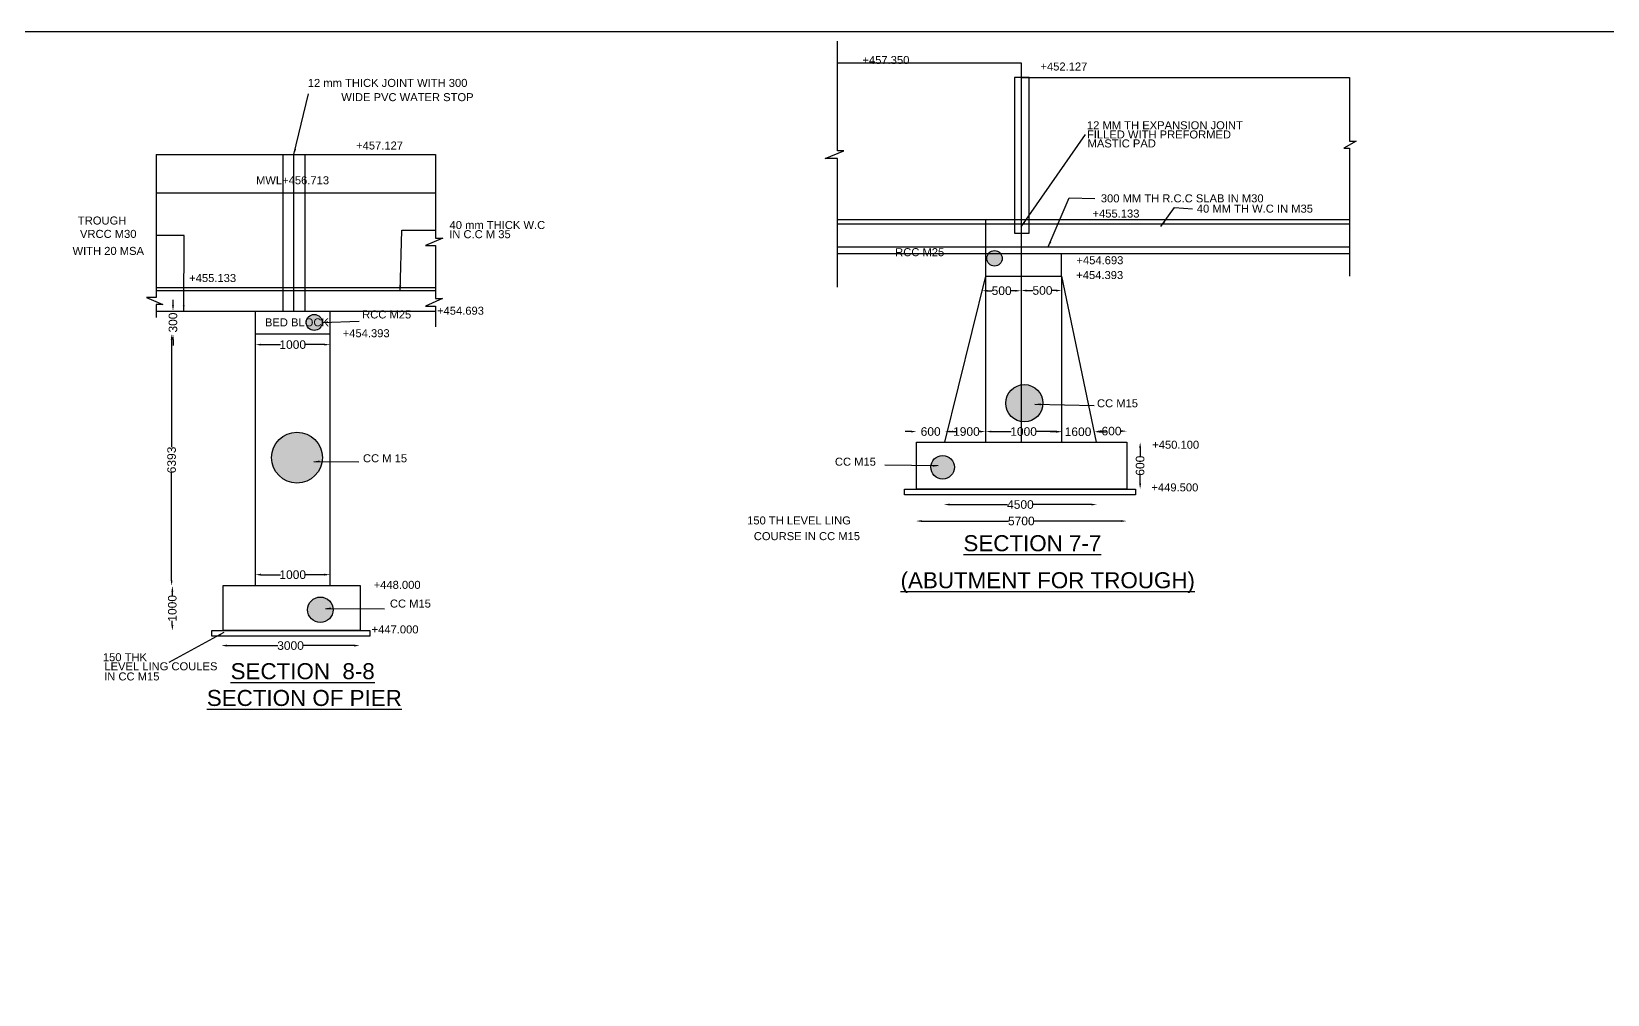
# Model space of a CAD drawing. Header units: millimetres. Extents: x -53150930 to -53115000, y 22133087 to 22151574.
# Drawn here: x -53136280 to -53122495, y 22143157 to 22151574 of the extents above; entities that cross this region are included whole.
import ezdxf

# ---------------------------------------------------------------- set-up
doc = ezdxf.new("R2010")
doc.units = ezdxf.units.MM
doc.header["$MEASUREMENT"] = 0
doc.layers.add('DIMENSION', color=7, linetype='Continuous')
doc.layers.add('DRAWING', color=2, linetype='Continuous')
doc.styles.get("Standard").update_dxf_attribs({"font": 'arial.ttf', "height": 75})
doc.dimstyles.get("Standard").update_dxf_attribs({"dimtxt": 50, "dimasz": 50, "dimexe": 0.18, "dimexo": 0.0625, "dimgap": 0.09, "dimtad": 0, "dimdec": 0, "dimzin": 0, "dimdsep": 46, "dimtxsty": 'Standard', "dimcen": 0.09, "dimse1": 1, "dimse2": 1, "dimadec": 0, "dimazin": 0, "dimtfac": 1, "dimtdec": 0, "dimtofl": 0, "dimtmove": 0, "dimatfit": 3, "dimfxl": 1, "dimtolj": 1, "dimtzin": 0, "dimarcsym": 0})

# ---------------------------------------------------------------- blocks, each defined once
blk = doc.blocks.new('*D54')
at = {"layer": 'Defpoints', "color": 0, "transparency": 16777216}
for p in [(-53135042, 22149130), (-53135042, 22149130), (-53135042, 22148930)]:
    blk.add_point(p, dxfattribs=at)
at = {"layer": 'DIMENSION', "color": 0, "lineweight": -2, "transparency": 16777216}
for p, q in [((-53135042, 22149180), (-53135042, 22149230)), ((-53135042, 22148880), (-53135042, 22148830))]:
    blk.add_line(p, q, dxfattribs=at)
at = {"layer": 'DIMENSION', "color": 0, "transparency": 16777216}
for points in [[(-53135050, 22149180), (-53135034, 22149180), (-53135042, 22149130)], [(-53135050, 22148880), (-53135034, 22148880), (-53135042, 22148930)]]:
    blk.add_solid(points, dxfattribs=at)
at = {"layer": 'DIMENSION', "color": 0, "transparency": 16777216, "insert": (-53135042, 22149030), "char_height": 75, "attachment_point": 5, "rotation": 90}
blk.add_mtext('\\A1;300', dxfattribs=at)
blk = doc.blocks.new('*D55')
at = {"layer": 'Defpoints', "color": 0, "transparency": 16777216}
for p in [(-53135042, 22148930), (-53135054, 22146728), (-53135052, 22146728)]:
    blk.add_point(p, dxfattribs=at)
at = {"layer": 'DIMENSION', "color": 0, "lineweight": -2, "transparency": 16777216}
for p, q in [((-53135054, 22148880), (-53135054, 22147941)), ((-53135054, 22146778), (-53135054, 22147716))]:
    blk.add_line(p, q, dxfattribs=at)
at = {"layer": 'DIMENSION', "color": 0, "transparency": 16777216}
for points in [[(-53135062, 22148880), (-53135046, 22148880), (-53135054, 22148930)], [(-53135062, 22146778), (-53135046, 22146778), (-53135054, 22146728)]]:
    blk.add_solid(points, dxfattribs=at)
at = {"layer": 'DIMENSION', "color": 0, "transparency": 16777216, "insert": (-53135054, 22147829), "char_height": 75, "attachment_point": 5, "rotation": 90}
blk.add_mtext('\\A1;6393', dxfattribs=at)
blk = doc.blocks.new('*D56')
at = {"layer": 'Defpoints', "color": 0, "transparency": 16777216}
for p in [(-53135054, 22146728), (-53135054, 22146336), (-53135048, 22146336)]:
    blk.add_point(p, dxfattribs=at)
at = {"layer": 'DIMENSION', "color": 0, "lineweight": -2, "transparency": 16777216}
for p, q in [((-53135048, 22146678), (-53135048, 22146640)), ((-53135048, 22146386), (-53135048, 22146424))]:
    blk.add_line(p, q, dxfattribs=at)
at = {"layer": 'DIMENSION', "color": 0, "transparency": 16777216}
for points in [[(-53135056, 22146678), (-53135039, 22146678), (-53135048, 22146728)], [(-53135056, 22146386), (-53135039, 22146386), (-53135048, 22146336)]]:
    blk.add_solid(points, dxfattribs=at)
at = {"layer": 'DIMENSION', "color": 0, "transparency": 16777216, "insert": (-53135048, 22146532), "char_height": 75, "attachment_point": 5, "rotation": 90}
blk.add_mtext('\\A1;1000', dxfattribs=at)
blk = doc.blocks.new('*D57')
at = {"layer": 'Defpoints', "color": 0, "transparency": 16777216}
for p in [(-53134322, 22146826), (-53133668, 22146826), (-53133668, 22146826)]:
    blk.add_point(p, dxfattribs=at)
at = {"layer": 'DIMENSION', "color": 0, "lineweight": -2, "transparency": 16777216}
for p, q in [((-53134272, 22146826), (-53134103, 22146826)), ((-53133718, 22146826), (-53133887, 22146826))]:
    blk.add_line(p, q, dxfattribs=at)
at = {"layer": 'DIMENSION', "color": 0, "transparency": 16777216}
for points in [[(-53134272, 22146835), (-53134272, 22146818), (-53134322, 22146826)], [(-53133718, 22146835), (-53133718, 22146818), (-53133668, 22146826)]]:
    blk.add_solid(points, dxfattribs=at)
at = {"layer": 'DIMENSION', "color": 0, "transparency": 16777216, "insert": (-53133995, 22146826), "char_height": 75, "attachment_point": 5}
blk.add_mtext('\\A1;1000', dxfattribs=at)
blk = doc.blocks.new('*D58')
at = {"layer": 'Defpoints', "color": 0, "transparency": 16777216}
for p in [(-53134620, 22146201), (-53133408, 22146206), (-53133408, 22146204)]:
    blk.add_point(p, dxfattribs=at)
at = {"layer": 'DIMENSION', "color": 0, "lineweight": -2, "transparency": 16777216}
for p, q in [((-53134570, 22146206), (-53134126, 22146206)), ((-53133458, 22146206), (-53133902, 22146206))]:
    blk.add_line(p, q, dxfattribs=at)
at = {"layer": 'DIMENSION', "color": 0, "transparency": 16777216}
for points in [[(-53134570, 22146215), (-53134570, 22146198), (-53134620, 22146206)], [(-53133458, 22146215), (-53133458, 22146198), (-53133408, 22146206)]]:
    blk.add_solid(points, dxfattribs=at)
at = {"layer": 'DIMENSION', "color": 0, "transparency": 16777216, "insert": (-53134014, 22146206), "char_height": 75, "attachment_point": 5}
blk.add_mtext('\\A1;3000', dxfattribs=at)
blk = doc.blocks.new('*D59')
at = {"layer": 'Defpoints', "color": 0, "transparency": 16777216}
for p in [(-53134322, 22148844), (-53133668, 22148844), (-53133668, 22148837)]:
    blk.add_point(p, dxfattribs=at)
at = {"layer": 'DIMENSION', "color": 0, "lineweight": -2, "transparency": 16777216}
for p, q in [((-53134272, 22148837), (-53134103, 22148837)), ((-53133718, 22148837), (-53133887, 22148837))]:
    blk.add_line(p, q, dxfattribs=at)
at = {"layer": 'DIMENSION', "color": 0, "transparency": 16777216}
for points in [[(-53134272, 22148845), (-53134272, 22148829), (-53134322, 22148837)], [(-53133718, 22148845), (-53133718, 22148829), (-53133668, 22148837)]]:
    blk.add_solid(points, dxfattribs=at)
at = {"layer": 'DIMENSION', "color": 0, "transparency": 16777216, "insert": (-53133995, 22148837), "char_height": 75, "attachment_point": 5}
blk.add_mtext('\\A1;1000', dxfattribs=at)
blk = doc.blocks.new('*D60')
at = {"layer": 'Defpoints', "color": 0, "transparency": 16777216}
for p in [(-53127965, 22149308), (-53127965, 22149308), (-53127624, 22149312)]:
    blk.add_point(p, dxfattribs=at)
at = {"layer": 'DIMENSION', "color": 0, "lineweight": -2, "transparency": 16777216}
for p, q in [((-53127915, 22149308), (-53127877, 22149308)), ((-53127674, 22149308), (-53127712, 22149308))]:
    blk.add_line(p, q, dxfattribs=at)
at = {"layer": 'DIMENSION', "color": 0, "transparency": 16777216}
for points in [[(-53127915, 22149316), (-53127915, 22149300), (-53127965, 22149308)], [(-53127674, 22149316), (-53127674, 22149300), (-53127624, 22149308)]]:
    blk.add_solid(points, dxfattribs=at)
at = {"layer": 'DIMENSION', "color": 0, "transparency": 16777216, "insert": (-53127794, 22149308), "char_height": 75, "attachment_point": 5}
blk.add_mtext('\\A1;500', dxfattribs=at)
blk = doc.blocks.new('*D61')
at = {"layer": 'Defpoints', "color": 0, "transparency": 16777216}
for p in [(-53127270, 22149310), (-53127624, 22149232), (-53127270, 22149232)]:
    blk.add_point(p, dxfattribs=at)
at = {"layer": 'DIMENSION', "color": 0, "lineweight": -2, "transparency": 16777216}
for p, q in [((-53127574, 22149310), (-53127520, 22149310)), ((-53127320, 22149310), (-53127354, 22149310))]:
    blk.add_line(p, q, dxfattribs=at)
at = {"layer": 'DIMENSION', "color": 0, "transparency": 16777216}
for points in [[(-53127574, 22149318), (-53127574, 22149301), (-53127624, 22149310)], [(-53127320, 22149318), (-53127320, 22149301), (-53127270, 22149310)]]:
    blk.add_solid(points, dxfattribs=at)
at = {"layer": 'DIMENSION', "color": 0, "transparency": 16777216, "insert": (-53127437, 22149310), "char_height": 75, "attachment_point": 5}
blk.add_mtext('\\A1;500', dxfattribs=at)
blk = doc.blocks.new('*D62')
at = {"layer": 'Defpoints', "color": 0, "transparency": 16777216}
for p in [(-53128269, 22148078), (-53128269, 22148077), (-53127934, 22148070)]:
    blk.add_point(p, dxfattribs=at)
at = {"layer": 'DIMENSION', "color": 0, "lineweight": -2, "transparency": 16777216}
for p, q in [((-53128219, 22148077), (-53128210, 22148077)), ((-53127984, 22148077), (-53127993, 22148077))]:
    blk.add_line(p, q, dxfattribs=at)
at = {"layer": 'DIMENSION', "color": 0, "transparency": 16777216}
for points in [[(-53128219, 22148085), (-53128219, 22148069), (-53128269, 22148077)], [(-53127984, 22148085), (-53127984, 22148069), (-53127934, 22148077)]]:
    blk.add_solid(points, dxfattribs=at)
at = {"layer": 'DIMENSION', "color": 0, "transparency": 16777216, "insert": (-53128102, 22148077), "char_height": 75, "attachment_point": 5}
blk.add_mtext('\\A1;1900', dxfattribs=at)
blk = doc.blocks.new('*D63')
at = {"layer": 'Defpoints', "color": 0, "transparency": 16777216}
for p in [(-53128538, 22148077), (-53128538, 22147984), (-53128292, 22147984)]:
    blk.add_point(p, dxfattribs=at)
at = {"layer": 'DIMENSION', "color": 0, "lineweight": -2, "transparency": 16777216}
for p, q in [((-53128588, 22148077), (-53128638, 22148077)), ((-53128242, 22148077), (-53128192, 22148077))]:
    blk.add_line(p, q, dxfattribs=at)
at = {"layer": 'DIMENSION', "color": 0, "transparency": 16777216}
for points in [[(-53128588, 22148085), (-53128588, 22148069), (-53128538, 22148077)], [(-53128242, 22148085), (-53128242, 22148069), (-53128292, 22148077)]]:
    blk.add_solid(points, dxfattribs=at)
at = {"layer": 'DIMENSION', "color": 0, "transparency": 16777216, "insert": (-53128415, 22148077), "char_height": 75, "attachment_point": 5}
blk.add_mtext('\\A1;600', dxfattribs=at)
blk = doc.blocks.new('*D64')
at = {"layer": 'Defpoints', "color": 0, "transparency": 16777216}
for p in [(-53127934, 22148077), (-53127270, 22148077), (-53127270, 22148077)]:
    blk.add_point(p, dxfattribs=at)
at = {"layer": 'DIMENSION', "color": 0, "lineweight": -2, "transparency": 16777216}
for p, q in [((-53127884, 22148077), (-53127711, 22148077)), ((-53127320, 22148077), (-53127494, 22148077))]:
    blk.add_line(p, q, dxfattribs=at)
at = {"layer": 'DIMENSION', "color": 0, "transparency": 16777216}
for points in [[(-53127884, 22148085), (-53127884, 22148069), (-53127934, 22148077)], [(-53127320, 22148085), (-53127320, 22148069), (-53127270, 22148077)]]:
    blk.add_solid(points, dxfattribs=at)
at = {"layer": 'DIMENSION', "color": 0, "transparency": 16777216, "insert": (-53127602, 22148077), "char_height": 75, "attachment_point": 5}
blk.add_mtext('\\A1;1000', dxfattribs=at)
blk = doc.blocks.new('*D65')
at = {"layer": 'Defpoints', "color": 0, "transparency": 16777216}
for p in [(-53127270, 22148077), (-53126981, 22148075), (-53126981, 22148049)]:
    blk.add_point(p, dxfattribs=at)
at = {"layer": 'DIMENSION', "color": 0, "lineweight": -2, "transparency": 16777216}
for p, q in [((-53127320, 22148075), (-53127370, 22148075)), ((-53126931, 22148075), (-53126881, 22148075))]:
    blk.add_line(p, q, dxfattribs=at)
at = {"layer": 'DIMENSION', "color": 0, "transparency": 16777216}
for points in [[(-53127320, 22148083), (-53127320, 22148067), (-53127270, 22148075)], [(-53126931, 22148083), (-53126931, 22148067), (-53126981, 22148075)]]:
    blk.add_solid(points, dxfattribs=at)
at = {"layer": 'DIMENSION', "color": 0, "transparency": 16777216, "insert": (-53127126, 22148075), "char_height": 75, "attachment_point": 5}
blk.add_mtext('\\A1;1600', dxfattribs=at)
blk = doc.blocks.new('*D66')
at = {"layer": 'Defpoints', "color": 0, "transparency": 16777216}
for p in [(-53126699, 22148081), (-53126968, 22147984), (-53126699, 22147984)]:
    blk.add_point(p, dxfattribs=at)
at = {"layer": 'DIMENSION', "color": 0, "lineweight": -2, "transparency": 16777216}
for p, q in [((-53126918, 22148081), (-53126916, 22148081)), ((-53126749, 22148081), (-53126750, 22148081))]:
    blk.add_line(p, q, dxfattribs=at)
at = {"layer": 'DIMENSION', "color": 0, "transparency": 16777216}
for points in [[(-53126918, 22148089), (-53126918, 22148073), (-53126968, 22148081)], [(-53126749, 22148089), (-53126749, 22148073), (-53126699, 22148081)]]:
    blk.add_solid(points, dxfattribs=at)
at = {"layer": 'DIMENSION', "color": 0, "transparency": 16777216, "insert": (-53126833, 22148081), "char_height": 75, "attachment_point": 5}
blk.add_mtext('\\A1;600', dxfattribs=at)
blk = doc.blocks.new('*D67')
at = {"layer": 'Defpoints', "color": 0, "transparency": 16777216}
for p in [(-53126699, 22147984), (-53126583, 22147984), (-53126699, 22147574)]:
    blk.add_point(p, dxfattribs=at)
at = {"layer": 'DIMENSION', "color": 0, "lineweight": -2, "transparency": 16777216}
for p, q in [((-53126583, 22147934), (-53126583, 22147862)), ((-53126583, 22147624), (-53126583, 22147696))]:
    blk.add_line(p, q, dxfattribs=at)
at = {"layer": 'DIMENSION', "color": 0, "transparency": 16777216}
for points in [[(-53126591, 22147934), (-53126574, 22147934), (-53126583, 22147984)], [(-53126591, 22147624), (-53126574, 22147624), (-53126583, 22147574)]]:
    blk.add_solid(points, dxfattribs=at)
at = {"layer": 'DIMENSION', "color": 0, "transparency": 16777216, "insert": (-53126583, 22147779), "char_height": 75, "attachment_point": 5, "rotation": 90}
blk.add_mtext('\\A1;600', dxfattribs=at)
blk = doc.blocks.new('*D68')
at = {"layer": 'Defpoints', "color": 0, "transparency": 16777216}
for p in [(-53128300, 22147526), (-53126960, 22147526), (-53126960, 22147439)]:
    blk.add_point(p, dxfattribs=at)
at = {"layer": 'DIMENSION', "color": 0, "lineweight": -2, "transparency": 16777216}
for p, q in [((-53128250, 22147439), (-53127743, 22147439)), ((-53127010, 22147439), (-53127517, 22147439))]:
    blk.add_line(p, q, dxfattribs=at)
at = {"layer": 'DIMENSION', "color": 0, "transparency": 16777216}
for points in [[(-53128250, 22147447), (-53128250, 22147431), (-53128300, 22147439)], [(-53127010, 22147447), (-53127010, 22147431), (-53126960, 22147439)]]:
    blk.add_solid(points, dxfattribs=at)
at = {"layer": 'DIMENSION', "color": 0, "transparency": 16777216, "insert": (-53127630, 22147439), "char_height": 75, "attachment_point": 5}
blk.add_mtext('\\A1;4500', dxfattribs=at)
blk = doc.blocks.new('*D69')
at = {"layer": 'Defpoints', "color": 0, "transparency": 16777216}
for p in [(-53128544, 22147312), (-53126700, 22147295), (-53126700, 22147295)]:
    blk.add_point(p, dxfattribs=at)
at = {"layer": 'DIMENSION', "color": 0, "lineweight": -2, "transparency": 16777216}
for p, q in [((-53128494, 22147295), (-53127734, 22147295)), ((-53126750, 22147295), (-53127510, 22147295))]:
    blk.add_line(p, q, dxfattribs=at)
at = {"layer": 'DIMENSION', "color": 0, "transparency": 16777216}
for points in [[(-53128494, 22147303), (-53128494, 22147287), (-53128544, 22147295)], [(-53126750, 22147303), (-53126750, 22147287), (-53126700, 22147295)]]:
    blk.add_solid(points, dxfattribs=at)
at = {"layer": 'DIMENSION', "color": 0, "transparency": 16777216, "insert": (-53127622, 22147295), "char_height": 75, "attachment_point": 5}
blk.add_mtext('\\A1;5700', dxfattribs=at)

msp = doc.modelspace()

# ---------------------------------------------------------------- hatches: boundary and pattern name
at = {"layer": 'DRAWING'}
h = msp.add_hatch(dxfattribs=at)
h.set_pattern_fill('AR-CONC', color=0, scale=15, style=0)
h.set_pattern_definition([(50, (0, 0), (107.58902739, -9.41282025), [11.25, -123.75]), (355, (0, 0), (-20.81270004, 112.82882006), [9, -99]), (100.4514, (8.97, -0.78), (86.77640726, 103.4159313), [9.5610285, -105.1713168]), (46.1842, (0, 30), (160.0861573, -24.82785215), [16.875, -185.625]), (96.6356, (13.34, 27.93), (140.19940583, 146.11768064), [14.3415432, -157.75695]), (351.1842, (0, 30), (140.19929177, 146.11779014), [13.5, -148.5]), (21, (15, 22.5), (89.53605782, -60.3928336), [11.25, -123.75]), (326, (15, 22.5), (36.49729979, 108.77250676), [9, -99]), (71.4514, (22.46, 17.47), (126.03339429, 48.3795745), [9.5610285, -105.1713168]), (37.5, (0, 0), (1.823978298, 49.934078075), [0, -97.8, 0, -100.5, 0, -99.375]), (7.5, (0, 0), (39.460430616, 59.16175678), [0, -57.3, 0, -95.55, 0, -37.875]), (327.5, (-33.45, 0), (80.073365426, -3.38323076), [0, -37.5, 0, -117, 0, -155.25]), (317.5, (-48.45, 0), (87.4779254, 15.01574735), [0, -48.75, 0, -77.7, 0, -110.25])])
edge = h.paths.add_edge_path()
edge.add_arc((-53123686, 22139876.5), 117.5, 0, 360)
edge = h.paths.add_edge_path()
edge.add_arc((-53127828, 22140307), 117.5, 0, 360)
edge = h.paths.add_edge_path()
edge.add_arc((-53132079.5, 22140723), 117.5, 0, 360)
edge = h.paths.add_edge_path()
edge.add_arc((-53123666.5, 22140804.5), 163.5, 0, 360)
edge = h.paths.add_edge_path()
edge.add_arc((-53127853, 22141242.5), 163.5, 0, 360)
edge = h.paths.add_edge_path()
edge.add_arc((-53131951.5, 22141673), 163.5, 0, 360)
edge = h.paths.add_edge_path()
edge.add_arc((-53144323.1, 22135869), 186, 0, 360)
edge = h.paths.add_edge_path()
edge.add_arc((-53144355.1, 22134941), 114, 0, 360)
edge = h.paths.add_edge_path()
edge.add_arc((-53147698.5, 22135869), 186, 0, 360)
edge = h.paths.add_edge_path()
edge.add_arc((-53147730.5, 22134941), 114, 0, 360)
edge = h.paths.add_edge_path()
edge.add_arc((-53148850.9, 22139309.8), 17, 0, 360)
edge = h.paths.add_edge_path()
edge.add_arc((-53148982.9, 22139224.3), 17, 0, 360)
edge = h.paths.add_edge_path()
edge.add_arc((-53149057.4, 22139065.8), 17, 0, 360)
edge = h.paths.add_edge_path()
edge.add_arc((-53149022.9, 22138880.3), 17, 0, 360)
edge = h.paths.add_edge_path()
edge.add_arc((-53148926.9, 22138794.3), 17, 0, 360)
edge = h.paths.add_edge_path()
edge.add_arc((-53148766.4, 22138725.8), 17, 0, 360)
edge = h.paths.add_edge_path()
edge.add_arc((-53145914.9, 22139271.8), 17, 0, 360)
edge = h.paths.add_edge_path()
edge.add_arc((-53145791.4, 22139126.3), 17, 0, 360)
edge = h.paths.add_edge_path()
edge.add_arc((-53145795.9, 22138924.8), 17, 0, 360)
edge = h.paths.add_edge_path()
edge.add_arc((-53145961.4, 22138755.3), 17, 0, 360)
edge = h.paths.add_edge_path()
edge.add_arc((-53146174.4, 22138724.8), 17, 0, 360)
edge = h.paths.add_edge_path()
edge.add_arc((-53146465.4, 22138724.8), 17, 0, 360)
edge = h.paths.add_edge_path()
edge.add_arc((-53146775.9, 22138724.8), 17, 0, 360)
edge = h.paths.add_edge_path()
edge.add_arc((-53147061.4, 22138724.8), 17, 0, 360)
edge = h.paths.add_edge_path()
edge.add_arc((-53147381.9, 22138724.8), 17, 0, 360)
edge = h.paths.add_edge_path()
edge.add_arc((-53147652.9, 22138724.8), 17, 0, 360)
edge = h.paths.add_edge_path()
edge.add_arc((-53147963.4, 22138724.8), 17, 0, 360)
edge = h.paths.add_edge_path()
edge.add_arc((-53148276.9, 22138724.8), 17, 0, 360)
edge = h.paths.add_edge_path()
edge.add_arc((-53148552.4, 22138724.8), 17, 0, 360)
edge = h.paths.add_edge_path()
edge.add_arc((-53146110.4, 22139329.3), 17, 0, 360)
edge = h.paths.add_edge_path()
edge.add_arc((-53146329.4, 22139329.3), 17, 0, 360)
edge = h.paths.add_edge_path()
edge.add_arc((-53146619.4, 22139329.3), 17, 0, 360)
edge = h.paths.add_edge_path()
edge.add_arc((-53146898.4, 22139329.3), 17, 0, 360)
edge = h.paths.add_edge_path()
edge.add_arc((-53147204.4, 22139329.3), 17, 0, 360)
edge = h.paths.add_edge_path()
edge.add_arc((-53147552.4, 22139329.3), 17, 0, 360)
edge = h.paths.add_edge_path()
edge.add_arc((-53147850.9, 22139329.3), 17, 0, 360)
edge = h.paths.add_edge_path()
edge.add_arc((-53148158.9, 22139329.3), 17, 0, 360)
edge = h.paths.add_edge_path()
edge.add_arc((-53148394.9, 22139329.3), 17, 0, 360)
edge = h.paths.add_edge_path()
edge.add_arc((-53148632.9, 22139329.3), 17, 0, 360)
edge = h.paths.add_edge_path()
edge.add_arc((-53125608, 22136011.5), 93.5, 0, 360)
edge = h.paths.add_edge_path()
edge.add_arc((-53130362.5, 22136278.5), 68.5, 0, 360)
edge = h.paths.add_edge_path()
edge.add_arc((-53128811.5, 22137771.5), 67.5, 0, 360)
edge = h.paths.add_edge_path()
edge.add_arc((-53128902.5, 22134986.5), 120.5, 0, 360)
edge = h.paths.add_edge_path()
edge.add_arc((-53128693, 22135941), 246.5, 0, 360)
edge = h.paths.add_edge_path()
edge.add_arc((-53132253, 22134987), 105, 0, 360)
edge = h.paths.add_edge_path()
edge.add_arc((-53132797.5, 22135939), 249, 0, 360)
edge = h.paths.add_edge_path()
edge.add_arc((-53127497.5, 22138037.5), 14, 0, 360)
edge = h.paths.add_edge_path()
edge.add_arc((-53127497.5, 22138084), 14, 0, 360)
edge = h.paths.add_edge_path()
edge.add_arc((-53127725, 22138037.5), 14, 0, 360)
edge = h.paths.add_edge_path()
edge.add_arc((-53127725, 22138084), 14, 0, 360)
edge = h.paths.add_edge_path()
edge.add_arc((-53127897.5, 22138037.5), 14, 0, 360)
edge = h.paths.add_edge_path()
edge.add_arc((-53127897.5, 22138084), 14, 0, 360)
edge = h.paths.add_edge_path()
edge.add_arc((-53128099.5, 22138037.5), 14, 0, 360)
edge = h.paths.add_edge_path()
edge.add_arc((-53128099.5, 22138084), 14, 0, 360)
edge = h.paths.add_edge_path()
edge.add_arc((-53128280, 22138037.5), 14, 0, 360)
edge = h.paths.add_edge_path()
edge.add_arc((-53128280, 22138084), 14, 0, 360)
edge = h.paths.add_edge_path()
edge.add_arc((-53128450, 22138037.5), 14, 0, 360)
edge = h.paths.add_edge_path()
edge.add_arc((-53128450, 22138084), 14, 0, 360)
edge = h.paths.add_edge_path()
edge.add_arc((-53128667.5, 22138037.5), 14, 0, 360)
edge = h.paths.add_edge_path()
edge.add_arc((-53128667.5, 22138084), 14, 0, 360)
edge = h.paths.add_edge_path()
edge.add_arc((-53128866.5, 22138037.5), 14, 0, 360)
edge = h.paths.add_edge_path()
edge.add_arc((-53128866.5, 22138084), 14, 0, 360)
edge = h.paths.add_edge_path()
edge.add_arc((-53133075, 22137995.5), 14, 0, 360)
edge = h.paths.add_edge_path()
edge.add_arc((-53133075, 22138076.5), 14, 0, 360)
edge = h.paths.add_edge_path()
edge.add_arc((-53133285.5, 22137995.5), 14, 0, 360)
edge = h.paths.add_edge_path()
edge.add_arc((-53133285.5, 22138076.5), 14, 0, 360)
edge = h.paths.add_edge_path()
edge.add_arc((-53133527, 22137995.5), 14, 0, 360)
edge = h.paths.add_edge_path()
edge.add_arc((-53133527, 22138076.5), 14, 0, 360)
edge = h.paths.add_edge_path()
edge.add_arc((-53133738, 22137995.5), 14, 0, 360)
edge = h.paths.add_edge_path()
edge.add_arc((-53133738, 22138076.5), 14, 0, 360)
edge = h.paths.add_edge_path()
edge.add_arc((-53133928, 22137995.5), 14, 0, 360)
edge = h.paths.add_edge_path()
edge.add_arc((-53133928, 22138076.5), 14, 0, 360)
edge = h.paths.add_edge_path()
edge.add_arc((-53127856.5, 22149591), 67.5, 0, 360)
edge = h.paths.add_edge_path()
edge.add_arc((-53127596, 22148325), 162.7, 0, 360)
edge = h.paths.add_edge_path()
edge.add_arc((-53128310, 22147765), 103, 0, 360)
edge = h.paths.add_edge_path()
edge.add_arc((-53133807, 22149031.5), 70, 0, 360)
edge = h.paths.add_edge_path()
edge.add_arc((-53133957.5, 22147849.5), 222, 0, 360)
edge = h.paths.add_edge_path()
edge.add_arc((-53133753, 22146519.5), 111.5, 0, 360)

# ---------------------------------------------------------------- linework, layer by layer
at = {"layer": 'DIMENSION', "color": 0}
for points in [[(-53115000, 22133087), (-53142542.5, 22133087), (-53142542.5, 22151574), (-53115000, 22151574)], [(-53127682.5, 22149812), (-53127554, 22149812), (-53127554, 22151173), (-53127682.5, 22151173)], [(-53128538, 22147984), (-53126699, 22147984), (-53126699, 22147573.5), (-53128538, 22147573.5)], [(-53128644, 22147573.5), (-53126624.5, 22147573.5), (-53126624.5, 22147525.5), (-53128644, 22147525.5)], [(-53134602, 22146732.5), (-53133405.5, 22146732.5), (-53133405.5, 22146338.5), (-53134602, 22146338.5)], [(-53134703.5, 22146338.5), (-53133321.5, 22146338.5), (-53133321.5, 22146287.5), (-53134703.5, 22146287.5)]]:
    msp.add_lwpolyline(points, close=True, dxfattribs=at)
for points in [[(-53129230, 22149338.5), (-53129230, 22150463), (-53129337, 22150463), (-53129174.5, 22150532.5), (-53129229, 22150532.5), (-53129229, 22151489.5)], [(-53129229, 22151300), (-53127623.5, 22151300), (-53127623.5, 22147984)], [(-53127623.5, 22151173), (-53124752, 22151173), (-53124752, 22150616), (-53124693, 22150616), (-53124800.5, 22150555), (-53124750.5, 22150555), (-53124750.5, 22149436)], [(-53135190, 22150498.5), (-53135190, 22149248.5), (-53135273.5, 22149248.5), (-53135131, 22149186.5), (-53135190, 22149186.5), (-53135190, 22149074)], [(-53135190, 22150498.5), (-53132746, 22150498.5), (-53132746, 22149769), (-53132681, 22149769), (-53132833.5, 22149703), (-53132746, 22149703), (-53132746, 22149240.5), (-53132685, 22149240.5), (-53132833, 22149174.5), (-53132746, 22149174.5), (-53132746, 22148993)], [(-53134080, 22150498.5), (-53134080, 22149130.2)], [(-53133984.5, 22149130.2), (-53133984.5, 22150498.5)], [(-53133888, 22150498.5), (-53133888, 22149130.2)], [(-53135190, 22150163.5), (-53132746, 22150163.5)], [(-53129230, 22149931.5), (-53124750.5, 22149931.5)], [(-53129230, 22149892), (-53124750.5, 22149892)], [(-53127934, 22149931.5), (-53127934, 22149434.5), (-53128292.5, 22147984)], [(-53129230, 22149691), (-53124750.5, 22149691)], [(-53129230, 22149632.5), (-53124750.5, 22149632.5)], [(-53127934, 22149434.5), (-53127270.5, 22149434.5), (-53127270.5, 22149632.5)], [(-53127934, 22149434.5), (-53127934, 22147984)], [(-53127270.5, 22149434.5), (-53126967.9, 22147984)], [(-53127270.5, 22149434.5), (-53127270.5, 22147984)], [(-53132746, 22149334), (-53135190, 22149334)], [(-53132746, 22149306.5), (-53135190, 22149306.5)], [(-53135190, 22149130.2), (-53132746, 22149130.2)], [(-53134322.5, 22149130.2), (-53134322.5, 22146732.5), (-53133667.5, 22146732.5), (-53133667.5, 22149130.2)], [(-53134322.5, 22148930.5), (-53133667.5, 22148930.5)]]:
    msp.add_lwpolyline(points, dxfattribs=at)
for centre, radius in [((-53127856.5, 22149591), 67.5), ((-53133807, 22149031.5), 70), ((-53127596, 22148325), 162.7), ((-53133957.5, 22147849.5), 222), ((-53128310, 22147765), 103), ((-53133753, 22146519.5), 111.5)]:
    msp.add_circle(centre, radius, dxfattribs=at)

# ---------------------------------------------------------------- texts
for s, height, p in [('+457.350', 70, (-53129011.8, 22151290.1)), ('+452.127  ', 70, (-53127454.8, 22151233.3)), ('12 mm THICK JOINT WITH 300 ', 70, (-53133863, 22151089.9)), ('WIDE PVC WATER STOP', 70, (-53133570, 22150965.5)), ('12 MM TH EXPANSION JOINT', 70, (-53127048, 22150719.6)), ('FILLED WITH PREFORMED ', 70, (-53127048, 22150639.3)), ('MASTIC PAD', 70, (-53127042.5, 22150560.9)), ('+457.127', 70, (-53133440.6, 22150542.7)), ('MWL+456.713', 70, (-53134315.6, 22150238.8)), ('300 MM TH R.C.C SLAB IN M30', 70, (-53126926.5, 22150080.8)), ('TROUGH', 70, (-53135873.8, 22149887)), ('+455.133', 70, (-53126999.3, 22149947.9)), ('40 MM TH W.C IN M35', 70, (-53126086.8, 22149990.9)), ('VRCC M30', 70, (-53135855.6, 22149770.1)), ('40 mm THICK W.C ', 70, (-53132623.1, 22149847.8)), ('IN C.C M 35', 70, (-53132626.1, 22149767.5)), ('WITH 20 MSA', 70, (-53135920.6, 22149621.6)), ('RCC M25', 70, (-53128725.5, 22149610.2)), ('+454.693', 70, (-53127139.9, 22149539.9)), ('+455.133', 70, (-53134900.5, 22149384.4)), ('+454.393', 70, (-53127141.5, 22149410.3)), ('RCC M25', 70, (-53133387.6, 22149065.9)), ('+454.693', 70, (-53132732.7, 22149098.7)), ('BED BLOCK', 70, (-53134237.8, 22148996.8)), ('+454.393', 70, (-53133557.6, 22148901.9)), ('CC M15', 70, (-53126960, 22148289.4)), ('CC M 15', 70, (-53133380.3, 22147808.7)), ('+450.100', 70, (-53126477.1, 22147927)), ('CC M15', 70, (-53129252.6, 22147778.9)), ('+449.500', 70, (-53126484.3, 22147554.1)), ('150 TH LEVEL LING', 70, (-53130020.2, 22147265.3)), ('COURSE IN CC M15', 70, (-53129961.8, 22147128)), ('%%USECTION 7-7', 140, (-53128128.4, 22147031.2)), ('+448.000', 70, (-53133286.9, 22146702.3)), ('%%U(ABUTMENT FOR TROUGH)', 140, (-53128678.1, 22146707.5)), ('CC M15', 70, (-53133144.8, 22146538.5)), ('+447.000', 70, (-53133305.1, 22146312.7)), ('150 THK ', 70, (-53135655.4, 22146069.6)), ('IN CC M15', 70, (-53135644.1, 22145901.7)), ('LEVEL LING COULES', 70, (-53135642.4, 22145990.3)), ('%%USECTION  8-8', 140, (-53134538, 22145912.4)), ('%%USECTION OF PIER', 140, (-53134746.3, 22145678.5))]:
    msp.add_text(s, height=height, dxfattribs=at).set_placement(p)

# ---------------------------------------------------------------- dimensions: what is measured, and where the dimension line sits
for base, p1, p2, text, picture, middle in [((-53127965.3, 22149307.9), (-53127623.5, 22149311.5), (-53127965.3, 22149307.9), '500', '*D60', (-53127794.4, 22149307.9)), ((-53133667.5, 22148837), (-53134322.5, 22148843.5), (-53133667.5, 22148843.5), '1000', '*D59', (-53133995, 22148837)), ((-53128538, 22148077), (-53128292.5, 22147984), (-53128538, 22147984), '600', '*D63', (-53128415.2, 22148077)), ((-53128269.3, 22148077), (-53127934, 22148069.5), (-53128269.3, 22148077.6), '1900', '*D62', (-53128101.7, 22148077)), ((-53127270.5, 22148077), (-53127934, 22148077), (-53127270.5, 22148077), '1000', '*D64', (-53127602.2, 22148077)), ((-53126981.4, 22148075), (-53127270.5, 22148077), (-53126981.4, 22148049), '1600', '*D65', (-53127126, 22148075)), ((-53126699, 22148081), (-53126967.9, 22147984), (-53126699, 22147984), '600', '*D66', (-53126833.4, 22148081)), ((-53126960.5, 22147439), (-53128299.5, 22147525.5), (-53126960.5, 22147525.5), '4500', '*D68', (-53127630, 22147439)), ((-53126700.5, 22147295), (-53128543.5, 22147311.5), (-53126700.5, 22147295), '5700', '*D69', (-53127622, 22147295)), ((-53133667.5, 22146826.5), (-53134322.5, 22146826.5), (-53133667.5, 22146826.5), '1000', '*D57', (-53133995, 22146826.5)), ((-53133408, 22146206.5), (-53134619.5, 22146201), (-53133408, 22146203.5), '3000', '*D58', (-53134013.8, 22146206.5))]:
    dim = msp.add_linear_dim(base=base, p1=p1, p2=p2, text=text, dimstyle='Standard', override={"dimtxt": 75}, dxfattribs=at)
    dim.commit()
    dim.dimension.update_dxf_attribs({"geometry": picture, "text_midpoint": middle})
dim = msp.add_linear_dim(base=(-53127270.5, 22149309.5), p1=(-53127623.5, 22149232.5), p2=(-53127270.5, 22149232.5), text='500', dimstyle='Standard', override={"dimtxt": 75}, dxfattribs=at)
dim.commit()
dim.dimension.update_dxf_attribs({"geometry": '*D61', "text_midpoint": (-53127437, 22149309.5), "dimtype": 160})
for base, p1, p2, text, picture, middle in [((-53135042, 22149130.2), (-53135042, 22148929.5), (-53135042, 22149130.2), '300', '*D54', (-53135042, 22149029.9)), ((-53135054, 22146728), (-53135042, 22148929.5), (-53135052.5, 22146728), '6393', '*D55', (-53135054, 22147828.7)), ((-53126582.5, 22147984), (-53126699, 22147573.5), (-53126699, 22147984), '600', '*D67', (-53126582.5, 22147778.7)), ((-53135047.5, 22146336), (-53135054, 22146728), (-53135054.5, 22146336), '1000', '*D56', (-53135047.5, 22146532))]:
    dim = msp.add_linear_dim(base=base, p1=p1, p2=p2, angle=90, text=text, dimstyle='Standard', override={"dimtxt": 75}, dxfattribs=at)
    dim.commit()
    dim.dimension.update_dxf_attribs({"geometry": picture, "text_midpoint": middle})

# ---------------------------------------------------------------- leaders
for points in [[(-53133984.5, 22150498.5), (-53133855.5, 22151028.1)], [(-53127623.5, 22149867.5), (-53127060, 22150674)], [(-53127386.5, 22149691), (-53127203.5, 22150119), (-53126979, 22150114)], [(-53126400.5, 22149868.5), (-53126281.5, 22150035), (-53126124, 22150025.5)], [(-53133055, 22149306.5), (-53133041.5, 22149838.5), (-53132746, 22149838.5)], [(-53134948.5, 22149130.2), (-53134945.5, 22149790), (-53135190, 22149790)], [(-53133737, 22149031.5), (-53133413.5, 22149043.5)], [(-53127504, 22148316), (-53126985, 22148305)], [(-53133810.5, 22147815.5), (-53133417.5, 22147814)], [(-53128348.5, 22147777), (-53128816, 22147782.5)], [(-53133709.5, 22146531.5), (-53133192.5, 22146527.5)], [(-53134596.5, 22146320.5), (-53135078.5, 22146058.5)]]:
    msp.add_leader(points, dimstyle='Standard', override={"dimtxt": 75}, dxfattribs=at)

doc.saveas('drawing.dxf')
